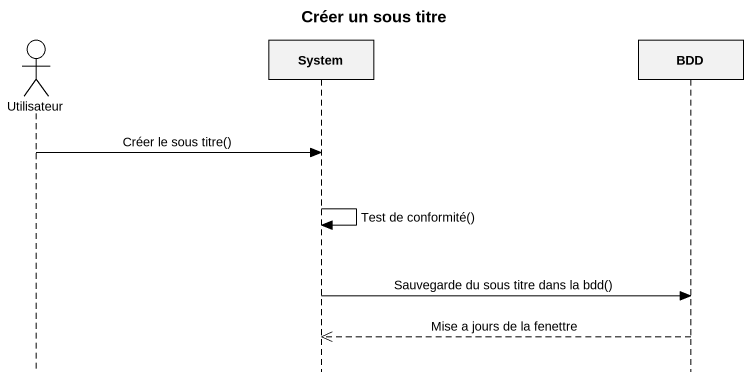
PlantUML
@startuml
title Créer un sous titre
hide footbox
actor Utilisateur
participant System
participant BDD

Utilisateur -> System : Créer le sous titre()
System -> System : Test de conformité()
System -> BDD : Sauvegarde du sous titre dans la bdd()
BDD -->> System : Mise a jours de la fenettre
@enduml
